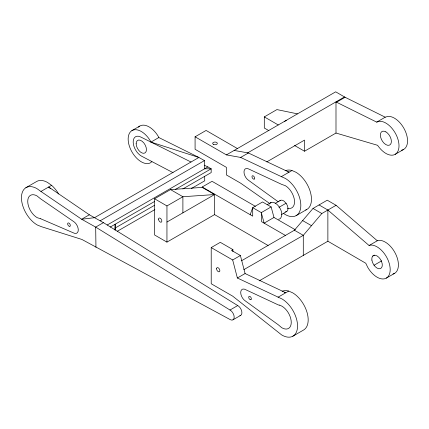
<?xml version="1.0" encoding="UTF-8"?>
<svg xmlns="http://www.w3.org/2000/svg" width="429" height="429" viewBox="0 0 429 429"><rect width="100%" height="100%" fill="white"/><g stroke="black" fill="none" stroke-linecap="round" stroke-linejoin="round"><path stroke-width="0.64" d="M115.128 229.944L115.165 224.228L115.042 230.019M166.945 242.112L166.956 205.931L182.899 196.734L214.575 194.546L202.198 187.403L170.517 189.591L154.574 198.783L154.574 234.969L166.945 242.112L214.57 214.613L214.575 194.144M182.893 212.843L182.899 196.734L170.517 189.591M237.393 148.557L206.102 130.437L195.082 136.803L195.082 149.281L226.421 167.369L226.421 174.957L240.658 183.183L270.007 203.716M202.198 187.403L202.198 187.001L212.049 181.311L255.421 206.344M297.415 113.846L276.925 109.593L264.307 116.897L264.302 128.014L268.876 130.652M294.584 145.495L304.51 151.222L304.51 140.111L266.795 161.889M250.193 214.704L252.708 207.657L262.559 201.968L271.144 206.928L273.981 217.46L295.259 229.74M392.991 274.008A18.581 10.73 60 0 0 396.289 255.373A18.581 10.73 60 0 0 378.7 240.342L377.305 240.771L336.084 205.298L321.825 213.524L303.287 235.344L243.865 269.632M241.516 260.768L294.417 230.228L313.02 208.44L327.241 200.193L336.084 205.298M151.855 161.561L150.729 162.661A18.581 10.73 60 0 1 132.148 152.268A18.581 10.73 60 0 1 131.859 130.647L139.741 126.099M25.869 187.714L36.513 181.569A22.158 12.795 60 0 1 47.517 182.432L51.582 185.323A22.158 12.795 60 0 1 58.666 193.972M40.937 191.468L81.623 219.235L95.688 227.107L230.008 310.022A5.808 3.352 60 0 1 234.175 317.095A5.808 3.352 60 0 1 230.132 319.578L81.891 239.452L41.404 226.678L37.355 225.032A22.158 12.795 60 0 1 21.45 198.037A22.158 12.795 60 0 1 36.878 188.578L40.937 191.468L51.582 185.323M131.859 130.647A18.581 10.73 60 0 1 150.44 141.044L150.954 142.09L158.837 137.543L198.895 157.464L204.472 160.591L204.606 168.801L211.175 168.801L211.175 172.592L182.834 188.958M239.897 315.631A5.808 3.352 60 0 0 241.736 311.325A5.808 3.352 60 0 0 237.725 305.566L103.405 222.651L89.345 214.779L81.623 219.235L94.546 217.685L198.895 157.464L150.954 142.09M100.123 220.812L204.472 160.591M103.405 222.651L95.688 227.107L95.951 247.324M195.082 136.803L226.421 154.89L335.687 91.827L345.088 97.276L385.237 117.192L387.843 116.388A18.581 10.73 60 0 1 404.837 130.1A18.581 10.73 60 0 1 403.7 149.41L395.163 154.338M107.212 225.011L207.893 166.908L211.175 168.801L175.316 189.5M110.237 227.07L154.494 201.523M115.165 228.035L154.494 205.325M247.624 152.896L344.535 96.927M226.421 154.89L240.653 157.432L248.375 152.976L289.055 172.185A22.158 12.795 60 0 0 287.752 171.884M304.51 151.222L335.998 133.044L335.993 101.866L336.545 102.209L345.088 97.276M117.197 231.328L154.88 209.577M191.404 188.503L204.735 180.807L204.665 176.383M166.951 222.045L214.575 194.546M240.653 157.432L281.338 176.641L291.983 170.501L296.042 172.297A22.158 12.795 60 0 1 310.607 192.868A22.158 12.795 60 0 1 305.695 209.996M336.545 102.209L376.7 122.12L385.237 117.192M267.224 204.708L271.058 202.499L272.501 202.268A9.293 5.362 60 0 1 277.525 204.912C280.63 208.269 283.462 213.878 280.663 218.2A9.293 5.362 60 0 1 278.566 219.208M275.107 203.48L280.582 200.322M271.144 206.928L261.293 212.618L252.708 207.657L252.708 216.152L202.198 187.001M278.968 207.33L286.089 203.223L283.885 201.024L282.706 200.402A6.403 3.695 60 0 0 279.783 200.869M211.213 247.581L232.674 259.974L237.371 278.003L282.116 299.013A22.158 12.795 60 0 1 297.544 326.287A22.158 12.795 60 0 1 281.639 334.915L232.695 296.155L211.218 283.767L211.213 247.581L220.297 242.331L232.909 249.614L232.909 251.55M273.981 217.46L264.13 223.15L261.293 212.618L261.615 221.696L285.403 235.43M281.478 214.532L286.4 211.685M296.069 215.68L306.714 209.534M232.674 259.974L240.39 255.512L245.088 273.546L285.773 292.755A22.158 12.795 60 0 0 284.465 292.449M237.371 278.003L245.088 273.546M259.191 280.866L327.879 241.221L327.869 210.038L319.063 204.949M230.008 310.022L237.725 305.566M233.017 319.803L240.733 315.347M278.051 297.211L288.696 291.066L292.76 292.868A22.158 12.795 60 0 1 307.084 312.564A22.158 12.795 60 0 1 303.426 330.105L292.787 336.25M327.869 210.038L369.09 245.511L377.305 240.771M372.747 256.049L374.394 255.099M374.04 265.245L381.708 260.821M386.347 278.105L394.557 273.364M232.909 249.614L231.531 250.402L240.39 255.512M376.7 122.12L379.306 121.316A18.581 10.73 60 0 1 399.013 145.833A18.581 10.73 60 0 1 379.306 147.592L377.552 145.292L335.998 133.044M369.09 245.511L370.484 245.082A18.581 10.73 60 0 1 387.816 259.524A18.581 10.73 60 0 1 385.499 278.512A18.581 10.73 60 0 1 367.766 267.38L365.781 263.25L327.879 241.221M234.143 150.434L248.375 152.976M281.338 176.641L285.403 178.443A22.158 12.795 60 0 1 300.826 205.716A22.158 12.795 60 0 1 284.92 214.344L283.521 213.299M204.279 165.224L207.893 166.908M191.012 162.017L141.168 137.226A11.465 6.617 60 0 0 133.188 142.122A11.465 6.617 60 0 0 141.42 156.086L173.037 172.662M264.307 116.897L278.233 124.941M313.02 208.44L321.825 213.524M302.649 220.581L311.492 225.686M294.417 230.228L303.287 235.344L303.292 255.416M214.57 214.613L268.13 245.522M154.574 198.783L166.956 205.931M89.345 214.779L48.659 187.012A22.158 12.795 60 0 1 50.397 188.642M278.314 201.855L248.89 180.561A7.036 4.065 60 0 1 243.994 171.9A7.036 4.065 60 0 1 249.045 169.16L281.746 184.422L285.306 185.65A13.261 7.658 60 0 1 294.476 200.525A13.261 7.658 60 0 1 287.451 208.215M158.837 137.543L158.322 136.492A18.581 10.73 60 0 0 138.428 127.172M282.11 291.291A22.158 12.795 60 0 1 288.696 291.066M269.326 204.102A9.293 5.362 60 0 1 269.9 203.287M270.249 202.965A9.293 5.362 60 0 1 271.058 202.499M286.089 203.223A6.403 3.695 60 0 1 285.408 211.846M284.727 121.53A2.322 1.341 0 0 1 286.368 120.581M285.392 170.721A22.158 12.795 60 0 1 291.983 170.501M403.206 149.667A18.581 10.73 60 0 1 401.565 150.171M69.916 226.233L69.648 226.324A1.861 1.073 60 0 1 68.334 225.59L68.061 225.198A1.861 1.073 60 0 1 68.029 223.032A1.861 1.073 60 0 1 69.889 224.072A1.861 1.073 60 0 1 69.916 226.233M254.22 179.059L253.941 179.134A1.861 1.073 60 0 1 252.627 178.351L252.359 177.949A1.861 1.073 60 0 1 252.391 175.82A1.861 1.073 60 0 1 254.247 176.93A1.861 1.073 60 0 1 254.22 179.059M250.933 299.624L250.659 299.705A1.861 1.073 60 0 1 249.346 298.922L249.077 298.52A1.861 1.073 60 0 1 249.104 296.391A1.861 1.073 60 0 1 250.96 297.495A1.861 1.073 60 0 1 250.933 299.624M40.755 218.785L37.259 217.712A13.261 7.658 60 0 1 27.74 201.555A13.261 7.658 60 0 1 36.974 195.892L40.535 198.777L73.236 221.273A7.036 4.065 60 0 1 78.287 229.847A7.036 4.065 60 0 1 73.386 232.85L40.755 218.785M279.59 305.142L278.459 304.992L245.758 289.731A7.036 4.065 60 0 0 240.707 292.471A7.036 4.065 60 0 0 245.608 301.131L278.239 324.748L281.735 327.708A13.261 7.658 60 0 0 291.253 322.544A13.261 7.658 60 0 0 282.019 306.22L279.59 305.142M385.875 131.88L384.448 131.279A7.792 4.499 60 0 0 381.36 139.291A7.792 4.499 60 0 0 390.385 144.503A7.792 4.499 60 0 0 387.301 132.926L385.875 131.88M371.879 260.081A7.432 4.29 60 0 0 380.432 268.613A7.432 4.29 60 0 0 378.85 257.346A7.432 4.29 60 0 0 371.879 260.081M158.548 219.165A2.322 1.341 60 0 0 161.009 222.233A2.322 1.341 60 0 0 161.009 218.946A2.322 1.341 60 0 0 158.548 219.165M216.57 268.763A2.322 1.341 60 0 0 219.031 271.825A2.322 1.341 60 0 0 219.031 268.543A2.322 1.341 60 0 0 216.57 268.763M213.363 144.342A2.322 1.341 0 0 0 217.246 143.742A2.322 1.341 0 0 0 214.403 142.096A2.322 1.341 0 0 0 213.363 144.342M136.143 143.683A7.288 4.21 60 0 0 143.871 153.298A7.288 4.21 60 0 0 143.871 142.991A7.288 4.21 60 0 0 136.143 143.683"/></g></svg>
